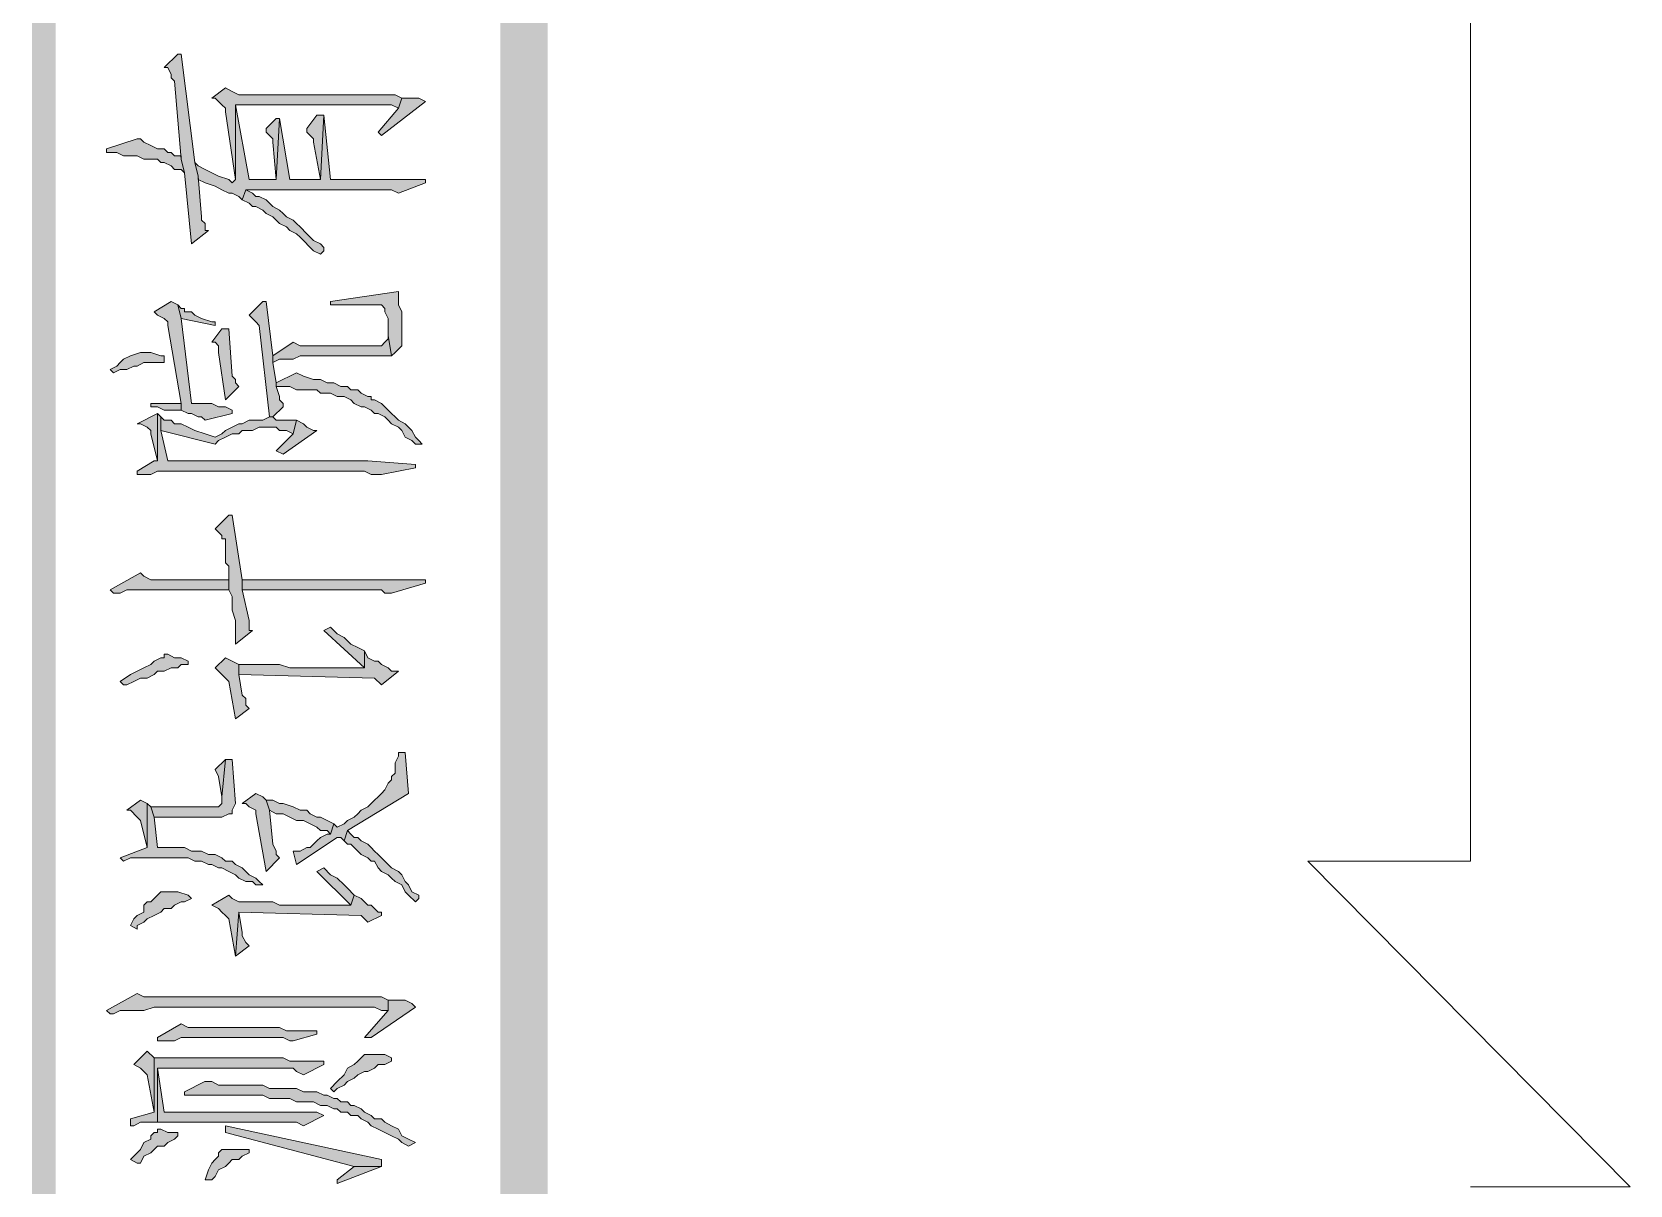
# Model space of a CAD drawing. Header units: millimetres. Extents: x 24 to 410, y 10 to 282.
# Drawn here: x 23.96 to 43.9, y 174.77 to 189.17 of the extents above; entities that cross this region are included whole.
import ezdxf

# ---------------------------------------------------------------- set-up
doc = ezdxf.new("R2010")
doc.units = ezdxf.units.MM

msp = doc.modelspace()

# ---------------------------------------------------------------- hatches: boundary and pattern name
h = msp.add_hatch(color=7)
h.dxf.hatch_style = 2
h.paths.add_polyline_path([(30.395333, 281.643667), (29.802667, 282.236333), (30.395333, 10.244667)])
h = msp.add_hatch(color=7)
h.dxf.hatch_style = 2
h.paths.add_polyline_path([(29.802667, 282.236333), (30.395333, 10.244667), (29.802667, 9.652)])
h = msp.add_hatch(color=7)
h.dxf.hatch_style = 2
h.paths.add_polyline_path([(24.257, 281.94), (23.960667, 281.94), (24.257, 55.837667)])
h = msp.add_hatch(color=7)
h.dxf.hatch_style = 2
h.paths.add_polyline_path([(23.960667, 281.94), (24.257, 55.837667), (23.960667, 55.837667)])
h = msp.add_hatch(color=7)
h.dxf.hatch_style = 2
h.paths.add_polyline_path([(25.611667, 188.722), (25.654, 188.722), (25.696333, 188.637333), (25.696333, 188.595), (25.738667, 188.552667), (25.823333, 187.579), (25.865667, 187.409667), (25.950333, 186.520667), (26.162, 186.69), (26.119667, 186.69), (26.119667, 186.774667), (26.077333, 186.817), (26.077333, 186.859333), (26.035, 187.367333), (25.992667, 187.536667), (25.823333, 188.891333), (25.781, 188.891333)])
h = msp.add_hatch(color=7)
h.dxf.hatch_style = 2
h.paths.add_polyline_path([(26.204333, 188.341), (26.246667, 188.341), (26.331333, 188.256333), (26.373667, 188.214), (26.373667, 188.171667), (26.500667, 187.325), (26.500667, 188.256333), (28.278667, 188.256333), (28.448, 188.256333), (28.532667, 188.214), (28.575, 188.341), (28.490333, 188.383333), (27.008667, 188.383333), (26.966333, 188.383333), (26.543, 188.383333), (26.458333, 188.425667), (26.373667, 188.468)])
h = msp.add_hatch(color=7)
h.dxf.hatch_style = 2
h.paths.add_polyline_path([(25.992702, 187.536667), (26.035035, 187.367333), (26.035035, 187.325), (26.119702, 187.282667), (26.246702, 187.240333), (26.331369, 187.198), (26.416035, 187.155667), (26.458369, 187.155667), (26.543035, 187.113333), (26.585369, 187.071), (26.627702, 187.198), (27.770702, 187.198), (27.897702, 187.198), (28.448035, 187.198), (28.532702, 187.155667), (28.871369, 187.282667), (28.871369, 187.325), (28.321035, 187.325), (27.686035, 187.325), (27.601369, 188.129333), (27.559035, 187.325), (27.178035, 187.325), (27.051035, 188.087), (27.008702, 187.325), (26.670035, 187.325), (26.500702, 188.256333), (26.500702, 187.325), (26.458369, 187.282667), (26.416035, 187.325), (26.289035, 187.367333), (26.204369, 187.409667), (26.119702, 187.452), (26.035035, 187.494333)])
h = msp.add_hatch(color=7)
h.dxf.hatch_style = 2
h.paths.add_polyline_path([(28.278667, 187.917667), (28.321, 187.875333), (28.871333, 188.298667), (28.786667, 188.341), (28.575, 188.341), (28.532667, 188.214)])
h = msp.add_hatch(color=7)
h.dxf.hatch_style = 2
h.paths.add_polyline_path([(26.881667, 187.96), (26.881667, 187.917667), (26.924, 187.875333), (26.966333, 187.833), (26.966333, 187.790667), (27.008667, 187.325), (27.051, 188.087), (27.008667, 188.087)])
h = msp.add_hatch(color=7)
h.dxf.hatch_style = 2
h.paths.add_polyline_path([(27.389667, 187.96), (27.389667, 187.917667), (27.432, 187.875333), (27.474333, 187.833), (27.474333, 187.790667), (27.559, 187.325), (27.601333, 188.129333), (27.516667, 188.129333)])
h = msp.add_hatch(color=7)
h.dxf.hatch_style = 2
h.paths.add_polyline_path([(24.892035, 187.706), (24.892035, 187.663667), (24.934369, 187.663667), (25.019035, 187.663667), (25.103702, 187.621333), (25.273035, 187.621333), (25.357702, 187.579), (25.527035, 187.579), (25.569369, 187.536667), (25.611702, 187.536667), (25.696369, 187.494333), (25.738702, 187.452), (25.823369, 187.452), (25.865702, 187.409667), (25.823369, 187.579), (25.823369, 187.621333), (25.738702, 187.621333), (25.696369, 187.663667), (25.654035, 187.663667), (25.611702, 187.706), (25.527035, 187.706), (25.442369, 187.748333), (25.357702, 187.790667), (25.315369, 187.833), (25.273035, 187.833)])
h = msp.add_hatch(color=7)
h.dxf.hatch_style = 2
h.paths.add_polyline_path([(26.585333, 187.071), (26.67, 187.028667), (26.712333, 186.986333), (26.754667, 186.986333), (26.839333, 186.944), (26.881667, 186.901667), (26.966333, 186.859333), (27.008667, 186.817), (27.051, 186.774667), (27.135667, 186.732333), (27.178, 186.69), (27.262667, 186.647667), (27.305, 186.605333), (27.347333, 186.563), (27.432, 186.478333), (27.474333, 186.436), (27.559, 186.393667), (27.601333, 186.436), (27.601333, 186.478333), (27.559, 186.520667), (27.474333, 186.563), (27.432, 186.605333), (27.389667, 186.647667), (27.305, 186.732333), (27.262667, 186.774667), (27.220333, 186.817), (27.135667, 186.859333), (27.093333, 186.901667), (27.051, 186.944), (26.966333, 186.986333), (26.924, 187.028667), (26.881667, 187.071), (26.797, 187.113333), (26.754667, 187.113333), (26.712333, 187.155667), (26.627667, 187.198)])
h = msp.add_hatch(color=7)
h.dxf.hatch_style = 2
h.paths.add_polyline_path([(27.686, 185.801), (27.686, 185.758667), (27.813, 185.758667), (28.321, 185.758667), (28.363333, 185.716333), (28.363333, 185.674), (28.405667, 185.589333), (28.405667, 185.377667), (28.448, 185.123667), (28.490333, 185.166), (28.532667, 185.208333), (28.575, 185.250667), (28.575, 185.674), (28.532667, 185.758667), (28.532667, 185.801), (28.532667, 185.885667), (28.532667, 185.928)])
h = msp.add_hatch(color=7)
h.dxf.hatch_style = 2
h.paths.add_polyline_path([(25.484667, 185.674), (25.527, 185.631667), (25.611667, 185.589333), (25.654, 185.547), (25.654, 185.504667), (25.823333, 184.531), (25.823333, 184.446333), (25.908, 184.404), (25.950333, 184.404), (26.035, 184.361667), (26.077333, 184.361667), (26.119667, 184.319333), (26.458333, 184.404), (26.458333, 184.446333), (26.373667, 184.488667), (26.289, 184.488667), (26.204333, 184.531), (25.950333, 184.531), (25.823333, 185.589333), (25.781, 185.758667), (25.696333, 185.801)])
h = msp.add_hatch(color=7)
h.dxf.hatch_style = 2
h.paths.add_polyline_path([(25.781, 185.758667), (25.823333, 185.589333), (26.246667, 185.504667), (26.246667, 185.547), (26.204333, 185.547), (26.077333, 185.589333), (25.992667, 185.631667), (25.950333, 185.674), (25.865667, 185.674), (25.865667, 185.716333), (25.823333, 185.716333)])
h = msp.add_hatch(color=7)
h.dxf.hatch_style = 2
h.paths.add_polyline_path([(26.67, 185.631667), (26.712333, 185.589333), (26.754667, 185.547), (26.797, 185.504667), (26.924, 184.361667), (26.966333, 184.361667), (27.093333, 184.488667), (27.093333, 184.531), (27.051, 184.573333), (27.051, 184.615667), (27.008667, 184.742667), (27.008667, 184.785), (26.966333, 185.039), (26.966333, 185.123667), (26.881667, 185.801), (26.839333, 185.801)])
h = msp.add_hatch(color=7)
h.dxf.hatch_style = 2
h.paths.add_polyline_path([(26.204333, 185.293), (26.246667, 185.293), (26.289, 185.250667), (26.289, 185.166), (26.373667, 184.573333), (26.543, 184.742667), (26.500667, 184.785), (26.500667, 184.827333), (26.458333, 184.869667), (26.416, 185.462333), (26.331333, 185.462333)])
h = msp.add_hatch(color=7)
h.dxf.hatch_style = 2
h.paths.add_polyline_path([(26.966298, 185.123667), (26.966298, 185.039), (27.050965, 185.081333), (27.220298, 185.081333), (27.304965, 185.123667), (28.447965, 185.123667), (28.405631, 185.377667), (28.405631, 185.335333), (28.363298, 185.293), (28.320965, 185.250667), (27.389631, 185.250667), (27.304965, 185.250667), (27.220298, 185.293)])
h = msp.add_hatch(color=7)
h.dxf.hatch_style = 2
h.paths.add_polyline_path([(24.934369, 184.954333), (24.976702, 184.912), (25.061369, 184.954333), (25.146035, 184.954333), (25.230702, 184.996667), (25.273035, 184.996667), (25.357702, 185.039), (25.611702, 185.039), (25.611702, 185.123667), (25.569369, 185.123667), (25.442369, 185.166), (25.315369, 185.166), (25.188369, 185.123667), (25.103702, 185.081333), (25.061369, 185.039), (25.019035, 184.996667)])
h = msp.add_hatch(color=7)
h.dxf.hatch_style = 2
h.paths.add_polyline_path([(27.008702, 184.785), (27.008702, 184.742667), (27.093369, 184.742667), (27.178035, 184.742667), (27.262702, 184.700333), (27.516702, 184.700333), (27.559035, 184.658), (27.686035, 184.658), (27.770702, 184.615667), (27.855369, 184.615667), (27.940035, 184.573333), (27.982369, 184.531), (28.067035, 184.488667), (28.109369, 184.488667), (28.194035, 184.446333), (28.236369, 184.404), (28.278702, 184.404), (28.363369, 184.361667), (28.405702, 184.319333), (28.448035, 184.277), (28.532702, 184.234667), (28.575035, 184.192333), (28.617369, 184.107667), (28.702035, 184.065333), (28.744369, 184.023), (28.829035, 184.023), (28.786702, 184.065333), (28.744369, 184.107667), (28.702035, 184.192333), (28.659702, 184.234667), (28.617369, 184.277), (28.532702, 184.319333), (28.490369, 184.361667), (28.448035, 184.404), (28.405702, 184.446333), (28.363369, 184.488667), (28.321035, 184.531), (28.236369, 184.573333), (28.194035, 184.573333), (28.194035, 184.615667), (28.151702, 184.615667), (28.067035, 184.658), (28.024702, 184.700333), (27.940035, 184.700333), (27.897702, 184.742667), (27.813035, 184.742667), (27.728369, 184.785), (27.643702, 184.785), (27.559035, 184.827333), (27.474369, 184.827333), (27.347369, 184.869667), (27.262702, 184.912)])
h = msp.add_hatch(color=7)
h.dxf.hatch_style = 2
h.paths.add_polyline_path([(25.442333, 184.531), (25.442333, 184.488667), (25.527, 184.488667), (25.611667, 184.446333), (25.823333, 184.446333), (25.823333, 184.531)])
h = msp.add_hatch(color=7)
h.dxf.hatch_style = 2
h.paths.add_polyline_path([(25.273, 184.277), (25.315333, 184.277), (25.4, 184.234667), (25.442333, 184.192333), (25.442333, 184.15), (25.527, 183.811333), (25.527, 184.404)])
h = msp.add_hatch(color=7)
h.dxf.hatch_style = 2
h.paths.add_polyline_path([(25.273, 183.684333), (25.273, 183.642), (25.315333, 183.642), (25.442333, 183.642), (25.527, 183.684333), (27.347333, 183.684333), (27.474333, 183.684333), (28.109333, 183.684333), (28.194, 183.642), (28.321, 183.642), (28.744333, 183.726667), (28.744333, 183.769), (28.151667, 183.811333), (25.654, 183.811333), (25.569333, 184.192333), (25.569333, 184.361667), (25.527, 184.404), (25.527, 183.811333), (25.484667, 183.811333)])
h = msp.add_hatch(color=7)
h.dxf.hatch_style = 2
h.paths.add_polyline_path([(25.569333, 184.361667), (25.569333, 184.192333), (26.246667, 184.023), (26.289, 184.065333), (26.373667, 184.107667), (26.458333, 184.15), (26.543, 184.15), (26.585333, 184.192333), (26.712333, 184.192333), (26.797, 184.234667), (27.008667, 184.234667), (27.051, 184.192333), (27.135667, 184.192333), (27.220333, 184.15), (27.262667, 184.319333), (27.008667, 184.319333), (26.966333, 184.361667), (26.924, 184.361667), (26.839333, 184.319333), (26.754667, 184.319333), (26.67, 184.319333), (26.585333, 184.277), (26.543, 184.277), (26.458333, 184.234667), (26.373667, 184.192333), (26.331333, 184.15), (26.246667, 184.107667), (26.119667, 184.15), (25.992667, 184.192333), (25.908, 184.234667), (25.823333, 184.277), (25.738667, 184.277), (25.696333, 184.319333), (25.611667, 184.319333)])
h = msp.add_hatch(color=7)
h.dxf.hatch_style = 2
h.paths.add_polyline_path([(27.008702, 183.938333), (27.093369, 183.896), (27.516702, 184.192333), (27.474369, 184.192333), (27.389702, 184.234667), (27.347369, 184.277), (27.262702, 184.319333), (27.220369, 184.15)])
h = msp.add_hatch(color=7)
h.dxf.hatch_style = 2
h.paths.add_polyline_path([(26.246667, 182.964667), (26.289, 182.922333), (26.331333, 182.88), (26.331333, 182.837667), (26.373667, 182.837667), (26.373667, 182.541333), (26.416, 182.499), (26.416, 182.202667), (26.458333, 182.118), (26.458333, 181.948667), (26.500667, 181.821667), (26.500667, 181.737), (26.500667, 181.61), (26.500667, 181.525333), (26.712333, 181.694667), (26.67, 181.694667), (26.67, 181.779333), (26.67, 181.821667), (26.585333, 182.202667), (26.585333, 182.329667), (26.458333, 183.134), (26.416, 183.134)])
h = msp.add_hatch(color=7)
h.dxf.hatch_style = 2
h.paths.add_polyline_path([(24.934369, 182.202667), (24.976702, 182.160333), (25.061369, 182.160333), (25.146035, 182.202667), (26.416035, 182.202667), (26.416035, 182.329667), (26.246702, 182.329667), (26.162035, 182.329667), (25.442369, 182.329667), (25.357702, 182.372), (25.315369, 182.414333)])
h = msp.add_hatch(color=7)
h.dxf.hatch_style = 2
h.paths.add_polyline_path([(26.585333, 182.329667), (26.585333, 182.202667), (26.67, 182.202667), (28.321, 182.202667), (28.363333, 182.160333), (28.448, 182.160333), (28.871333, 182.287333), (28.871333, 182.329667)])
h = msp.add_hatch(color=7)
h.dxf.hatch_style = 2
h.paths.add_polyline_path([(27.601333, 181.694667), (28.109333, 181.229), (28.109333, 181.440667), (28.024667, 181.483), (27.94, 181.525333), (27.855333, 181.61), (27.770667, 181.652333), (27.686, 181.737)])
h = msp.add_hatch(color=7)
h.dxf.hatch_style = 2
h.paths.add_polyline_path([(25.061333, 181.059667), (25.103667, 181.017333), (25.146, 181.017333), (25.230667, 181.059667), (25.315333, 181.102), (25.4, 181.102), (25.484667, 181.144333), (25.527, 181.186667), (25.611667, 181.186667), (25.696333, 181.229), (25.781, 181.229), (25.823333, 181.271333), (25.908, 181.271333), (25.908, 181.313667), (25.823333, 181.356), (25.738667, 181.356), (25.654, 181.398333), (25.611667, 181.398333), (25.611667, 181.356), (25.569333, 181.356), (25.484667, 181.313667), (25.442333, 181.271333), (25.357667, 181.229), (25.273, 181.186667), (25.188333, 181.144333)])
h = msp.add_hatch(color=7)
h.dxf.hatch_style = 2
h.paths.add_polyline_path([(26.246667, 181.229), (26.289, 181.186667), (26.331333, 181.144333), (26.373667, 181.102), (26.416, 181.059667), (26.500667, 180.594), (26.67, 180.721), (26.627667, 180.763333), (26.627667, 180.848), (26.585333, 180.890333), (26.543, 181.144333), (26.543, 181.271333), (26.458333, 181.313667), (26.373667, 181.356)])
h = msp.add_hatch(color=7)
h.dxf.hatch_style = 2
h.paths.add_polyline_path([(26.543, 181.271333), (26.543, 181.144333), (28.236333, 181.102), (28.321, 181.017333), (28.532667, 181.186667), (28.448, 181.186667), (28.405667, 181.229), (28.321, 181.271333), (28.278667, 181.313667), (28.236333, 181.313667), (28.151667, 181.356), (28.109333, 181.440667), (28.109333, 181.229), (28.024667, 181.229), (27.178, 181.229), (27.051, 181.271333), (27.008667, 181.271333), (26.924, 181.271333)])
h = msp.add_hatch(color=7)
h.dxf.hatch_style = 2
h.paths.add_polyline_path([(25.442333, 179.493333), (25.484667, 179.366333), (26.331333, 179.366333), (26.416, 179.408667), (26.458333, 179.408667), (26.458333, 179.451), (26.500667, 179.535667), (26.458333, 180.086), (26.373667, 180.086), (26.331333, 179.620333), (26.331333, 179.535667), (26.289, 179.493333)])
h = msp.add_hatch(color=7)
h.dxf.hatch_style = 2
h.paths.add_polyline_path([(26.246667, 179.959), (26.289, 179.874333), (26.331333, 179.620333), (26.373667, 180.086)])
h = msp.add_hatch(color=7)
h.dxf.hatch_style = 2
h.paths.add_polyline_path([(27.220333, 178.943), (27.262667, 178.773667), (27.770667, 179.112333), (27.813, 179.112333), (27.855333, 179.07), (27.897667, 179.197), (28.659667, 179.662667), (28.617333, 180.170667), (28.532667, 180.170667), (28.532667, 180.128333), (28.490333, 180.043667), (28.490333, 179.916667), (28.448, 179.874333), (28.448, 179.832), (28.405667, 179.789667), (28.363333, 179.705), (28.321, 179.662667), (28.278667, 179.620333), (28.236333, 179.578), (28.194, 179.535667), (28.151667, 179.493333), (28.067, 179.451), (28.024667, 179.408667), (27.982333, 179.366333), (27.897667, 179.324), (27.855333, 179.281667), (27.770667, 179.239333), (27.728333, 179.281667), (27.686, 179.154667), (27.643667, 179.154667), (27.559, 179.112333), (27.516667, 179.07), (27.474333, 179.027667), (27.432, 178.985333), (27.389667, 178.985333), (27.305, 178.943)])
h = msp.add_hatch(color=7)
h.dxf.hatch_style = 2
h.paths.add_polyline_path([(26.585333, 179.535667), (26.627667, 179.535667), (26.67, 179.493333), (26.754667, 179.451), (26.754667, 179.408667), (26.881667, 178.689), (27.051, 178.858333), (27.008667, 178.900667), (27.008667, 178.943), (26.966333, 179.027667), (26.924, 179.451), (26.881667, 179.578), (26.839333, 179.620333), (26.754667, 179.662667)])
h = msp.add_hatch(color=7)
h.dxf.hatch_style = 2
h.paths.add_polyline_path([(25.061333, 178.858333), (25.103667, 178.816), (25.188333, 178.858333), (25.908, 178.858333), (25.992667, 178.816), (26.077333, 178.816), (26.162, 178.773667), (26.204333, 178.773667), (26.289, 178.731333), (26.331333, 178.731333), (26.416, 178.689), (26.500667, 178.646667), (26.543, 178.604333), (26.627667, 178.562), (26.712333, 178.562), (26.754667, 178.519667), (26.839333, 178.519667), (26.797, 178.562), (26.754667, 178.604333), (26.67, 178.646667), (26.627667, 178.689), (26.585333, 178.731333), (26.500667, 178.773667), (26.458333, 178.816), (26.373667, 178.816), (26.331333, 178.858333), (26.246667, 178.900667), (26.162, 178.900667), (26.077333, 178.943), (25.950333, 178.943), (25.865667, 178.985333), (25.527, 178.985333), (25.484667, 179.366333), (25.442333, 179.493333), (25.4, 179.535667), (25.4, 178.985333)])
h = msp.add_hatch(color=7)
h.dxf.hatch_style = 2
h.paths.add_polyline_path([(25.146, 179.451), (25.188333, 179.451), (25.273, 179.366333), (25.315333, 179.324), (25.4, 178.985333), (25.4, 179.535667), (25.315333, 179.578)])
h = msp.add_hatch(color=7)
h.dxf.hatch_style = 2
h.paths.add_polyline_path([(26.881667, 179.578), (26.924, 179.451), (27.008667, 179.408667), (27.093333, 179.408667), (27.178, 179.366333), (27.262667, 179.324), (27.347333, 179.324), (27.432, 179.281667), (27.516667, 179.239333), (27.559, 179.197), (27.643667, 179.197), (27.686, 179.154667), (27.728333, 179.281667), (27.643667, 179.324), (27.559, 179.366333), (27.516667, 179.366333), (27.432, 179.408667), (27.389667, 179.451), (27.305, 179.451), (27.220333, 179.493333), (27.093333, 179.535667), (27.051, 179.535667), (26.966333, 179.578)])
h = msp.add_hatch(color=7)
h.dxf.hatch_style = 2
h.paths.add_polyline_path([(27.855333, 179.07), (27.897667, 179.027667), (27.94, 179.027667), (27.982333, 178.985333), (28.024667, 178.943), (28.067, 178.900667), (28.151667, 178.858333), (28.194, 178.816), (28.236333, 178.816), (28.278667, 178.731333), (28.321, 178.689), (28.405667, 178.646667), (28.448, 178.604333), (28.490333, 178.562), (28.575, 178.519667), (28.617333, 178.435), (28.659667, 178.392667), (28.744333, 178.308), (28.786667, 178.350333), (28.786667, 178.392667), (28.702, 178.435), (28.659667, 178.519667), (28.617333, 178.562), (28.575, 178.646667), (28.532667, 178.689), (28.448, 178.731333), (28.405667, 178.773667), (28.363333, 178.816), (28.321, 178.858333), (28.278667, 178.900667), (28.236333, 178.943), (28.194, 178.985333), (28.151667, 179.027667), (28.067, 179.07), (28.024667, 179.112333), (27.982333, 179.112333), (27.94, 179.154667), (27.897667, 179.197)])
h = msp.add_hatch(color=7)
h.dxf.hatch_style = 2
h.paths.add_polyline_path([(27.516667, 178.689), (27.94, 178.265667), (27.982333, 178.392667), (27.897667, 178.477333), (27.855333, 178.519667), (27.770667, 178.604333), (27.686, 178.646667), (27.601333, 178.731333)])
h = msp.add_hatch(color=7)
h.dxf.hatch_style = 2
h.paths.add_polyline_path([(25.188333, 178.011667), (25.273, 177.969333), (25.273, 178.011667), (25.357667, 178.054), (25.4, 178.096333), (25.484667, 178.138667), (25.569333, 178.181), (25.611667, 178.223333), (25.696333, 178.223333), (25.738667, 178.265667), (25.823333, 178.308), (25.865667, 178.308), (25.950333, 178.350333), (25.908, 178.392667), (25.781, 178.435), (25.569333, 178.435), (25.527, 178.392667), (25.442333, 178.308), (25.4, 178.308), (25.357667, 178.265667), (25.357667, 178.181), (25.273, 178.138667), (25.230667, 178.096333)])
h = msp.add_hatch(color=7)
h.dxf.hatch_style = 2
h.paths.add_polyline_path([(26.204333, 178.265667), (26.289, 178.223333), (26.331333, 178.181), (26.373667, 178.138667), (26.416, 178.096333), (26.500667, 177.630667), (26.543, 178.181), (28.067, 178.138667), (28.151667, 178.054), (28.321, 178.138667), (28.321, 178.181), (28.278667, 178.181), (28.236333, 178.223333), (28.194, 178.265667), (28.151667, 178.265667), (28.109333, 178.308), (28.067, 178.350333), (27.982333, 178.392667), (27.94, 178.265667), (27.262667, 178.265667), (27.178, 178.265667), (27.051, 178.265667), (26.966333, 178.308), (26.543, 178.308), (26.458333, 178.350333), (26.416, 178.392667)])
h = msp.add_hatch(color=7)
h.dxf.hatch_style = 2
h.paths.add_polyline_path([(26.500667, 177.630667), (26.67, 177.757667), (26.627667, 177.8), (26.585333, 177.884667), (26.585333, 177.927), (26.543, 178.181)])
h = msp.add_hatch(color=7)
h.dxf.hatch_style = 2
h.paths.add_polyline_path([(24.892035, 176.953333), (24.934369, 176.911), (24.976702, 176.911), (25.061369, 176.953333), (25.357702, 176.953333), (25.484702, 176.995667), (28.236369, 176.995667), (28.321035, 176.953333), (28.405702, 176.953333), (28.405702, 177.080333), (28.321035, 177.122667), (26.924035, 177.122667), (26.839369, 177.122667), (25.357702, 177.122667), (25.273035, 177.165)])
h = msp.add_hatch(color=7)
h.dxf.hatch_style = 2
h.paths.add_polyline_path([(28.109369, 176.614667), (28.194035, 176.614667), (28.744369, 176.995667), (28.702035, 177.038), (28.617369, 177.080333), (28.405702, 177.080333), (28.405702, 176.953333)])
h = msp.add_hatch(color=7)
h.dxf.hatch_style = 2
h.paths.add_polyline_path([(25.527, 176.614667), (25.527, 176.572333), (25.569333, 176.572333), (25.738667, 176.572333), (25.823333, 176.614667), (27.093333, 176.614667), (27.178, 176.572333), (27.220333, 176.572333), (27.516667, 176.657), (27.516667, 176.699333), (27.135667, 176.699333), (27.051, 176.741667), (25.908, 176.741667), (25.823333, 176.784)])
h = msp.add_hatch(color=7)
h.dxf.hatch_style = 2
h.paths.add_polyline_path([(25.188333, 175.598667), (25.188333, 175.514), (25.230667, 175.514), (25.315333, 175.556333), (25.527, 175.556333), (25.527, 176.233667), (27.135667, 176.233667), (27.220333, 176.233667), (27.262667, 176.191333), (27.347333, 176.149), (27.601333, 176.276), (27.601333, 176.318333), (27.516667, 176.318333), (27.178, 176.318333), (27.093333, 176.360667), (25.484667, 176.360667), (25.484667, 175.683333)])
h = msp.add_hatch(color=7)
h.dxf.hatch_style = 2
h.paths.add_polyline_path([(25.230667, 176.276), (25.315333, 176.233667), (25.357667, 176.191333), (25.4, 176.149), (25.484667, 175.683333), (25.484667, 176.360667), (25.4, 176.445333)])
h = msp.add_hatch(color=7)
h.dxf.hatch_style = 2
h.paths.add_polyline_path([(27.686, 175.979667), (27.728333, 175.937333), (27.770667, 175.979667), (27.855333, 176.022), (27.897667, 176.064333), (27.982333, 176.106667), (28.024667, 176.149), (28.109333, 176.191333), (28.151667, 176.191333), (28.236333, 176.233667), (28.278667, 176.276), (28.363333, 176.276), (28.448, 176.318333), (28.448, 176.360667), (28.363333, 176.403), (28.109333, 176.403), (28.067, 176.360667), (28.024667, 176.318333), (27.982333, 176.276), (27.897667, 176.233667), (27.855333, 176.149), (27.770667, 176.064333)])
h = msp.add_hatch(color=7)
h.dxf.hatch_style = 2
h.paths.add_polyline_path([(25.527, 175.556333), (27.262667, 175.556333), (27.347333, 175.514), (27.601333, 175.641), (27.516667, 175.683333), (25.611667, 175.683333), (25.527, 176.233667)])
h = msp.add_hatch(color=7)
h.dxf.hatch_style = 2
h.paths.add_polyline_path([(25.865631, 175.937333), (25.865631, 175.895), (25.907965, 175.895), (26.839298, 175.895), (26.923965, 175.852667), (27.177965, 175.852667), (27.262631, 175.810333), (27.474298, 175.810333), (27.558965, 175.768), (27.643631, 175.768), (27.728298, 175.725667), (27.770631, 175.725667), (27.812965, 175.683333), (27.897631, 175.683333), (27.939965, 175.641), (28.024631, 175.641), (28.066965, 175.598667), (28.151631, 175.556333), (28.193965, 175.514), (28.278631, 175.471667), (28.363298, 175.429333), (28.447965, 175.387), (28.532631, 175.344667), (28.574965, 175.302333), (28.659631, 175.26), (28.744298, 175.302333), (28.659631, 175.344667), (28.574965, 175.387), (28.532631, 175.471667), (28.447965, 175.514), (28.363298, 175.556333), (28.320965, 175.598667), (28.236298, 175.598667), (28.193965, 175.641), (28.109298, 175.683333), (28.066965, 175.725667), (27.982298, 175.768), (27.939965, 175.768), (27.897631, 175.810333), (27.812965, 175.810333), (27.770631, 175.852667), (27.728298, 175.852667), (27.643631, 175.895), (27.601298, 175.895), (27.516631, 175.937333), (27.347298, 175.937333), (27.262631, 175.979667), (26.923965, 175.979667), (26.839298, 176.022), (26.288965, 176.022), (26.204298, 176.064333), (26.119631, 176.064333)])
h = msp.add_hatch(color=7)
h.dxf.hatch_style = 2
h.paths.add_polyline_path([(25.188333, 175.090667), (25.273, 175.048333), (25.315333, 175.048333), (25.357667, 175.133), (25.442333, 175.175333), (25.484667, 175.217667), (25.527, 175.26), (25.611667, 175.26), (25.654, 175.302333), (25.738667, 175.344667), (25.781, 175.387), (25.781, 175.429333), (25.654, 175.429333), (25.569333, 175.471667), (25.527, 175.471667), (25.527, 175.429333), (25.484667, 175.429333), (25.442333, 175.387), (25.442333, 175.344667), (25.357667, 175.302333), (25.315333, 175.217667), (25.273, 175.175333)])
h = msp.add_hatch(color=7)
h.dxf.hatch_style = 2
h.paths.add_polyline_path([(26.373667, 175.514), (26.373667, 175.429333), (27.982333, 175.006), (28.321, 175.006), (28.321, 175.090667)])
h = msp.add_hatch(color=7)
h.dxf.hatch_style = 2
h.paths.add_polyline_path([(26.119667, 174.836667), (26.204333, 174.836667), (26.246667, 174.879), (26.289, 174.963667), (26.373667, 175.006), (26.416, 175.048333), (26.458333, 175.090667), (26.543, 175.090667), (26.585333, 175.133), (26.67, 175.175333), (26.67, 175.217667), (26.543, 175.217667), (26.331333, 175.217667), (26.289, 175.175333), (26.289, 175.133), (26.246667, 175.090667), (26.204333, 175.048333), (26.162, 174.963667)])
h = msp.add_hatch(color=7)
h.dxf.hatch_style = 2
h.paths.add_polyline_path([(27.770667, 174.836667), (27.770667, 174.794333), (28.321, 175.006), (27.982333, 175.006)])

# ---------------------------------------------------------------- linework, layer by layer
at = {"color": 7, "lineweight": 0}
for points in [[(41.91, 206.375), (41.91, 178.816)], [(41.91, 174.752), (43.899667, 174.752), (39.878, 178.816), (41.91, 178.816)]]:
    msp.add_lwpolyline(points, dxfattribs=at)
for points in [[(25.611667, 188.722), (25.654, 188.722), (25.696333, 188.637333), (25.696333, 188.595), (25.738667, 188.552667), (25.823333, 187.579), (25.865667, 187.409667), (25.950333, 186.520667), (26.162, 186.69), (26.119667, 186.69), (26.119667, 186.774667), (26.077333, 186.817), (26.077333, 186.859333), (26.035, 187.367333), (25.992667, 187.536667), (25.823333, 188.891333), (25.781, 188.891333)], [(26.204333, 188.341), (26.246667, 188.341), (26.331333, 188.256333), (26.373667, 188.214), (26.373667, 188.171667), (26.500667, 187.325), (26.500667, 188.256333), (28.278667, 188.256333), (28.448, 188.256333), (28.532667, 188.214), (28.575, 188.341), (28.490333, 188.383333), (27.008667, 188.383333), (26.966333, 188.383333), (26.543, 188.383333), (26.458333, 188.425667), (26.373667, 188.468)], [(25.992702, 187.536667), (26.035035, 187.367333), (26.035035, 187.325), (26.119702, 187.282667), (26.246702, 187.240333), (26.331369, 187.198), (26.416035, 187.155667), (26.458369, 187.155667), (26.543035, 187.113333), (26.585369, 187.071), (26.627702, 187.198), (27.770702, 187.198), (27.897702, 187.198), (28.448035, 187.198), (28.532702, 187.155667), (28.871369, 187.282667), (28.871369, 187.325), (28.321035, 187.325), (27.686035, 187.325), (27.601369, 188.129333), (27.559035, 187.325), (27.178035, 187.325), (27.051035, 188.087), (27.008702, 187.325), (26.670035, 187.325), (26.500702, 188.256333), (26.500702, 187.325), (26.458369, 187.282667), (26.416035, 187.325), (26.289035, 187.367333), (26.204369, 187.409667), (26.119702, 187.452), (26.035035, 187.494333)], [(28.278667, 187.917667), (28.321, 187.875333), (28.871333, 188.298667), (28.786667, 188.341), (28.575, 188.341), (28.532667, 188.214)], [(26.881667, 187.96), (26.881667, 187.917667), (26.924, 187.875333), (26.966333, 187.833), (26.966333, 187.790667), (27.008667, 187.325), (27.051, 188.087), (27.008667, 188.087)], [(27.389667, 187.96), (27.389667, 187.917667), (27.432, 187.875333), (27.474333, 187.833), (27.474333, 187.790667), (27.559, 187.325), (27.601333, 188.129333), (27.516667, 188.129333)], [(24.892035, 187.706), (24.892035, 187.663667), (24.934369, 187.663667), (25.019035, 187.663667), (25.103702, 187.621333), (25.273035, 187.621333), (25.357702, 187.579), (25.527035, 187.579), (25.569369, 187.536667), (25.611702, 187.536667), (25.696369, 187.494333), (25.738702, 187.452), (25.823369, 187.452), (25.865702, 187.409667), (25.823369, 187.579), (25.823369, 187.621333), (25.738702, 187.621333), (25.696369, 187.663667), (25.654035, 187.663667), (25.611702, 187.706), (25.527035, 187.706), (25.442369, 187.748333), (25.357702, 187.790667), (25.315369, 187.833), (25.273035, 187.833)], [(26.585333, 187.071), (26.67, 187.028667), (26.712333, 186.986333), (26.754667, 186.986333), (26.839333, 186.944), (26.881667, 186.901667), (26.966333, 186.859333), (27.008667, 186.817), (27.051, 186.774667), (27.135667, 186.732333), (27.178, 186.69), (27.262667, 186.647667), (27.305, 186.605333), (27.347333, 186.563), (27.432, 186.478333), (27.474333, 186.436), (27.559, 186.393667), (27.601333, 186.436), (27.601333, 186.478333), (27.559, 186.520667), (27.474333, 186.563), (27.432, 186.605333), (27.389667, 186.647667), (27.305, 186.732333), (27.262667, 186.774667), (27.220333, 186.817), (27.135667, 186.859333), (27.093333, 186.901667), (27.051, 186.944), (26.966333, 186.986333), (26.924, 187.028667), (26.881667, 187.071), (26.797, 187.113333), (26.754667, 187.113333), (26.712333, 187.155667), (26.627667, 187.198)], [(27.686, 185.801), (27.686, 185.758667), (27.813, 185.758667), (28.321, 185.758667), (28.363333, 185.716333), (28.363333, 185.674), (28.405667, 185.589333), (28.405667, 185.377667), (28.448, 185.123667), (28.490333, 185.166), (28.532667, 185.208333), (28.575, 185.250667), (28.575, 185.674), (28.532667, 185.758667), (28.532667, 185.801), (28.532667, 185.885667), (28.532667, 185.928)], [(25.484667, 185.674), (25.527, 185.631667), (25.611667, 185.589333), (25.654, 185.547), (25.654, 185.504667), (25.823333, 184.531), (25.823333, 184.446333), (25.908, 184.404), (25.950333, 184.404), (26.035, 184.361667), (26.077333, 184.361667), (26.119667, 184.319333), (26.458333, 184.404), (26.458333, 184.446333), (26.373667, 184.488667), (26.289, 184.488667), (26.204333, 184.531), (25.950333, 184.531), (25.823333, 185.589333), (25.781, 185.758667), (25.696333, 185.801)], [(25.781, 185.758667), (25.823333, 185.589333), (26.246667, 185.504667), (26.246667, 185.547), (26.204333, 185.547), (26.077333, 185.589333), (25.992667, 185.631667), (25.950333, 185.674), (25.865667, 185.674), (25.865667, 185.716333), (25.823333, 185.716333)], [(26.67, 185.631667), (26.712333, 185.589333), (26.754667, 185.547), (26.797, 185.504667), (26.924, 184.361667), (26.966333, 184.361667), (27.093333, 184.488667), (27.093333, 184.531), (27.051, 184.573333), (27.051, 184.615667), (27.008667, 184.742667), (27.008667, 184.785), (26.966333, 185.039), (26.966333, 185.123667), (26.881667, 185.801), (26.839333, 185.801)], [(26.204333, 185.293), (26.246667, 185.293), (26.289, 185.250667), (26.289, 185.166), (26.373667, 184.573333), (26.543, 184.742667), (26.500667, 184.785), (26.500667, 184.827333), (26.458333, 184.869667), (26.416, 185.462333), (26.331333, 185.462333)], [(26.966298, 185.123667), (26.966298, 185.039), (27.050965, 185.081333), (27.220298, 185.081333), (27.304965, 185.123667), (28.447965, 185.123667), (28.405631, 185.377667), (28.405631, 185.335333), (28.363298, 185.293), (28.320965, 185.250667), (27.389631, 185.250667), (27.304965, 185.250667), (27.220298, 185.293)], [(24.934369, 184.954333), (24.976702, 184.912), (25.061369, 184.954333), (25.146035, 184.954333), (25.230702, 184.996667), (25.273035, 184.996667), (25.357702, 185.039), (25.611702, 185.039), (25.611702, 185.123667), (25.569369, 185.123667), (25.442369, 185.166), (25.315369, 185.166), (25.188369, 185.123667), (25.103702, 185.081333), (25.061369, 185.039), (25.019035, 184.996667)], [(27.008702, 184.785), (27.008702, 184.742667), (27.093369, 184.742667), (27.178035, 184.742667), (27.262702, 184.700333), (27.516702, 184.700333), (27.559035, 184.658), (27.686035, 184.658), (27.770702, 184.615667), (27.855369, 184.615667), (27.940035, 184.573333), (27.982369, 184.531), (28.067035, 184.488667), (28.109369, 184.488667), (28.194035, 184.446333), (28.236369, 184.404), (28.278702, 184.404), (28.363369, 184.361667), (28.405702, 184.319333), (28.448035, 184.277), (28.532702, 184.234667), (28.575035, 184.192333), (28.617369, 184.107667), (28.702035, 184.065333), (28.744369, 184.023), (28.829035, 184.023), (28.786702, 184.065333), (28.744369, 184.107667), (28.702035, 184.192333), (28.659702, 184.234667), (28.617369, 184.277), (28.532702, 184.319333), (28.490369, 184.361667), (28.448035, 184.404), (28.405702, 184.446333), (28.363369, 184.488667), (28.321035, 184.531), (28.236369, 184.573333), (28.194035, 184.573333), (28.194035, 184.615667), (28.151702, 184.615667), (28.067035, 184.658), (28.024702, 184.700333), (27.940035, 184.700333), (27.897702, 184.742667), (27.813035, 184.742667), (27.728369, 184.785), (27.643702, 184.785), (27.559035, 184.827333), (27.474369, 184.827333), (27.347369, 184.869667), (27.262702, 184.912)], [(25.442333, 184.531), (25.442333, 184.488667), (25.527, 184.488667), (25.611667, 184.446333), (25.823333, 184.446333), (25.823333, 184.531)], [(25.273, 184.277), (25.315333, 184.277), (25.4, 184.234667), (25.442333, 184.192333), (25.442333, 184.15), (25.527, 183.811333), (25.527, 184.404)], [(25.273, 183.684333), (25.273, 183.642), (25.315333, 183.642), (25.442333, 183.642), (25.527, 183.684333), (27.347333, 183.684333), (27.474333, 183.684333), (28.109333, 183.684333), (28.194, 183.642), (28.321, 183.642), (28.744333, 183.726667), (28.744333, 183.769), (28.151667, 183.811333), (25.654, 183.811333), (25.569333, 184.192333), (25.569333, 184.361667), (25.527, 184.404), (25.527, 183.811333), (25.484667, 183.811333)], [(25.569333, 184.361667), (25.569333, 184.192333), (26.246667, 184.023), (26.289, 184.065333), (26.373667, 184.107667), (26.458333, 184.15), (26.543, 184.15), (26.585333, 184.192333), (26.712333, 184.192333), (26.797, 184.234667), (27.008667, 184.234667), (27.051, 184.192333), (27.135667, 184.192333), (27.220333, 184.15), (27.262667, 184.319333), (27.008667, 184.319333), (26.966333, 184.361667), (26.924, 184.361667), (26.839333, 184.319333), (26.754667, 184.319333), (26.67, 184.319333), (26.585333, 184.277), (26.543, 184.277), (26.458333, 184.234667), (26.373667, 184.192333), (26.331333, 184.15), (26.246667, 184.107667), (26.119667, 184.15), (25.992667, 184.192333), (25.908, 184.234667), (25.823333, 184.277), (25.738667, 184.277), (25.696333, 184.319333), (25.611667, 184.319333)], [(27.008702, 183.938333), (27.093369, 183.896), (27.516702, 184.192333), (27.474369, 184.192333), (27.389702, 184.234667), (27.347369, 184.277), (27.262702, 184.319333), (27.220369, 184.15)], [(26.246667, 182.964667), (26.289, 182.922333), (26.331333, 182.88), (26.331333, 182.837667), (26.373667, 182.837667), (26.373667, 182.541333), (26.416, 182.499), (26.416, 182.202667), (26.458333, 182.118), (26.458333, 181.948667), (26.500667, 181.821667), (26.500667, 181.737), (26.500667, 181.61), (26.500667, 181.525333), (26.712333, 181.694667), (26.67, 181.694667), (26.67, 181.779333), (26.67, 181.821667), (26.585333, 182.202667), (26.585333, 182.329667), (26.458333, 183.134), (26.416, 183.134)], [(24.934369, 182.202667), (24.976702, 182.160333), (25.061369, 182.160333), (25.146035, 182.202667), (26.416035, 182.202667), (26.416035, 182.329667), (26.246702, 182.329667), (26.162035, 182.329667), (25.442369, 182.329667), (25.357702, 182.372), (25.315369, 182.414333)], [(26.585333, 182.329667), (26.585333, 182.202667), (26.67, 182.202667), (28.321, 182.202667), (28.363333, 182.160333), (28.448, 182.160333), (28.871333, 182.287333), (28.871333, 182.329667)], [(27.601333, 181.694667), (28.109333, 181.229), (28.109333, 181.440667), (28.024667, 181.483), (27.94, 181.525333), (27.855333, 181.61), (27.770667, 181.652333), (27.686, 181.737)], [(25.061333, 181.059667), (25.103667, 181.017333), (25.146, 181.017333), (25.230667, 181.059667), (25.315333, 181.102), (25.4, 181.102), (25.484667, 181.144333), (25.527, 181.186667), (25.611667, 181.186667), (25.696333, 181.229), (25.781, 181.229), (25.823333, 181.271333), (25.908, 181.271333), (25.908, 181.313667), (25.823333, 181.356), (25.738667, 181.356), (25.654, 181.398333), (25.611667, 181.398333), (25.611667, 181.356), (25.569333, 181.356), (25.484667, 181.313667), (25.442333, 181.271333), (25.357667, 181.229), (25.273, 181.186667), (25.188333, 181.144333)], [(26.246667, 181.229), (26.289, 181.186667), (26.331333, 181.144333), (26.373667, 181.102), (26.416, 181.059667), (26.500667, 180.594), (26.67, 180.721), (26.627667, 180.763333), (26.627667, 180.848), (26.585333, 180.890333), (26.543, 181.144333), (26.543, 181.271333), (26.458333, 181.313667), (26.373667, 181.356)], [(26.543, 181.271333), (26.543, 181.144333), (28.236333, 181.102), (28.321, 181.017333), (28.532667, 181.186667), (28.448, 181.186667), (28.405667, 181.229), (28.321, 181.271333), (28.278667, 181.313667), (28.236333, 181.313667), (28.151667, 181.356), (28.109333, 181.440667), (28.109333, 181.229), (28.024667, 181.229), (27.178, 181.229), (27.051, 181.271333), (27.008667, 181.271333), (26.924, 181.271333)], [(25.442333, 179.493333), (25.484667, 179.366333), (26.331333, 179.366333), (26.416, 179.408667), (26.458333, 179.408667), (26.458333, 179.451), (26.500667, 179.535667), (26.458333, 180.086), (26.373667, 180.086), (26.331333, 179.620333), (26.331333, 179.535667), (26.289, 179.493333)], [(26.246667, 179.959), (26.289, 179.874333), (26.331333, 179.620333), (26.373667, 180.086)], [(27.220333, 178.943), (27.262667, 178.773667), (27.770667, 179.112333), (27.813, 179.112333), (27.855333, 179.07), (27.897667, 179.197), (28.659667, 179.662667), (28.617333, 180.170667), (28.532667, 180.170667), (28.532667, 180.128333), (28.490333, 180.043667), (28.490333, 179.916667), (28.448, 179.874333), (28.448, 179.832), (28.405667, 179.789667), (28.363333, 179.705), (28.321, 179.662667), (28.278667, 179.620333), (28.236333, 179.578), (28.194, 179.535667), (28.151667, 179.493333), (28.067, 179.451), (28.024667, 179.408667), (27.982333, 179.366333), (27.897667, 179.324), (27.855333, 179.281667), (27.770667, 179.239333), (27.728333, 179.281667), (27.686, 179.154667), (27.643667, 179.154667), (27.559, 179.112333), (27.516667, 179.07), (27.474333, 179.027667), (27.432, 178.985333), (27.389667, 178.985333), (27.305, 178.943)], [(26.585333, 179.535667), (26.627667, 179.535667), (26.67, 179.493333), (26.754667, 179.451), (26.754667, 179.408667), (26.881667, 178.689), (27.051, 178.858333), (27.008667, 178.900667), (27.008667, 178.943), (26.966333, 179.027667), (26.924, 179.451), (26.881667, 179.578), (26.839333, 179.620333), (26.754667, 179.662667)], [(25.061333, 178.858333), (25.103667, 178.816), (25.188333, 178.858333), (25.908, 178.858333), (25.992667, 178.816), (26.077333, 178.816), (26.162, 178.773667), (26.204333, 178.773667), (26.289, 178.731333), (26.331333, 178.731333), (26.416, 178.689), (26.500667, 178.646667), (26.543, 178.604333), (26.627667, 178.562), (26.712333, 178.562), (26.754667, 178.519667), (26.839333, 178.519667), (26.797, 178.562), (26.754667, 178.604333), (26.67, 178.646667), (26.627667, 178.689), (26.585333, 178.731333), (26.500667, 178.773667), (26.458333, 178.816), (26.373667, 178.816), (26.331333, 178.858333), (26.246667, 178.900667), (26.162, 178.900667), (26.077333, 178.943), (25.950333, 178.943), (25.865667, 178.985333), (25.527, 178.985333), (25.484667, 179.366333), (25.442333, 179.493333), (25.4, 179.535667), (25.4, 178.985333)], [(25.146, 179.451), (25.188333, 179.451), (25.273, 179.366333), (25.315333, 179.324), (25.4, 178.985333), (25.4, 179.535667), (25.315333, 179.578)], [(26.881667, 179.578), (26.924, 179.451), (27.008667, 179.408667), (27.093333, 179.408667), (27.178, 179.366333), (27.262667, 179.324), (27.347333, 179.324), (27.432, 179.281667), (27.516667, 179.239333), (27.559, 179.197), (27.643667, 179.197), (27.686, 179.154667), (27.728333, 179.281667), (27.643667, 179.324), (27.559, 179.366333), (27.516667, 179.366333), (27.432, 179.408667), (27.389667, 179.451), (27.305, 179.451), (27.220333, 179.493333), (27.093333, 179.535667), (27.051, 179.535667), (26.966333, 179.578)], [(27.855333, 179.07), (27.897667, 179.027667), (27.94, 179.027667), (27.982333, 178.985333), (28.024667, 178.943), (28.067, 178.900667), (28.151667, 178.858333), (28.194, 178.816), (28.236333, 178.816), (28.278667, 178.731333), (28.321, 178.689), (28.405667, 178.646667), (28.448, 178.604333), (28.490333, 178.562), (28.575, 178.519667), (28.617333, 178.435), (28.659667, 178.392667), (28.744333, 178.308), (28.786667, 178.350333), (28.786667, 178.392667), (28.702, 178.435), (28.659667, 178.519667), (28.617333, 178.562), (28.575, 178.646667), (28.532667, 178.689), (28.448, 178.731333), (28.405667, 178.773667), (28.363333, 178.816), (28.321, 178.858333), (28.278667, 178.900667), (28.236333, 178.943), (28.194, 178.985333), (28.151667, 179.027667), (28.067, 179.07), (28.024667, 179.112333), (27.982333, 179.112333), (27.94, 179.154667), (27.897667, 179.197)], [(27.516667, 178.689), (27.94, 178.265667), (27.982333, 178.392667), (27.897667, 178.477333), (27.855333, 178.519667), (27.770667, 178.604333), (27.686, 178.646667), (27.601333, 178.731333)], [(25.188333, 178.011667), (25.273, 177.969333), (25.273, 178.011667), (25.357667, 178.054), (25.4, 178.096333), (25.484667, 178.138667), (25.569333, 178.181), (25.611667, 178.223333), (25.696333, 178.223333), (25.738667, 178.265667), (25.823333, 178.308), (25.865667, 178.308), (25.950333, 178.350333), (25.908, 178.392667), (25.781, 178.435), (25.569333, 178.435), (25.527, 178.392667), (25.442333, 178.308), (25.4, 178.308), (25.357667, 178.265667), (25.357667, 178.181), (25.273, 178.138667), (25.230667, 178.096333)], [(26.204333, 178.265667), (26.289, 178.223333), (26.331333, 178.181), (26.373667, 178.138667), (26.416, 178.096333), (26.500667, 177.630667), (26.543, 178.181), (28.067, 178.138667), (28.151667, 178.054), (28.321, 178.138667), (28.321, 178.181), (28.278667, 178.181), (28.236333, 178.223333), (28.194, 178.265667), (28.151667, 178.265667), (28.109333, 178.308), (28.067, 178.350333), (27.982333, 178.392667), (27.94, 178.265667), (27.262667, 178.265667), (27.178, 178.265667), (27.051, 178.265667), (26.966333, 178.308), (26.543, 178.308), (26.458333, 178.350333), (26.416, 178.392667)], [(26.500667, 177.630667), (26.67, 177.757667), (26.627667, 177.8), (26.585333, 177.884667), (26.585333, 177.927), (26.543, 178.181)], [(24.892035, 176.953333), (24.934369, 176.911), (24.976702, 176.911), (25.061369, 176.953333), (25.357702, 176.953333), (25.484702, 176.995667), (28.236369, 176.995667), (28.321035, 176.953333), (28.405702, 176.953333), (28.405702, 177.080333), (28.321035, 177.122667), (26.924035, 177.122667), (26.839369, 177.122667), (25.357702, 177.122667), (25.273035, 177.165)], [(28.109369, 176.614667), (28.194035, 176.614667), (28.744369, 176.995667), (28.702035, 177.038), (28.617369, 177.080333), (28.405702, 177.080333), (28.405702, 176.953333)], [(25.527, 176.614667), (25.527, 176.572333), (25.569333, 176.572333), (25.738667, 176.572333), (25.823333, 176.614667), (27.093333, 176.614667), (27.178, 176.572333), (27.220333, 176.572333), (27.516667, 176.657), (27.516667, 176.699333), (27.135667, 176.699333), (27.051, 176.741667), (25.908, 176.741667), (25.823333, 176.784)], [(25.188333, 175.598667), (25.188333, 175.514), (25.230667, 175.514), (25.315333, 175.556333), (25.527, 175.556333), (25.527, 176.233667), (27.135667, 176.233667), (27.220333, 176.233667), (27.262667, 176.191333), (27.347333, 176.149), (27.601333, 176.276), (27.601333, 176.318333), (27.516667, 176.318333), (27.178, 176.318333), (27.093333, 176.360667), (25.484667, 176.360667), (25.484667, 175.683333)], [(25.230667, 176.276), (25.315333, 176.233667), (25.357667, 176.191333), (25.4, 176.149), (25.484667, 175.683333), (25.484667, 176.360667), (25.4, 176.445333)], [(27.686, 175.979667), (27.728333, 175.937333), (27.770667, 175.979667), (27.855333, 176.022), (27.897667, 176.064333), (27.982333, 176.106667), (28.024667, 176.149), (28.109333, 176.191333), (28.151667, 176.191333), (28.236333, 176.233667), (28.278667, 176.276), (28.363333, 176.276), (28.448, 176.318333), (28.448, 176.360667), (28.363333, 176.403), (28.109333, 176.403), (28.067, 176.360667), (28.024667, 176.318333), (27.982333, 176.276), (27.897667, 176.233667), (27.855333, 176.149), (27.770667, 176.064333)], [(25.527, 175.556333), (27.262667, 175.556333), (27.347333, 175.514), (27.601333, 175.641), (27.516667, 175.683333), (25.611667, 175.683333), (25.527, 176.233667)], [(25.865631, 175.937333), (25.865631, 175.895), (25.907965, 175.895), (26.839298, 175.895), (26.923965, 175.852667), (27.177965, 175.852667), (27.262631, 175.810333), (27.474298, 175.810333), (27.558965, 175.768), (27.643631, 175.768), (27.728298, 175.725667), (27.770631, 175.725667), (27.812965, 175.683333), (27.897631, 175.683333), (27.939965, 175.641), (28.024631, 175.641), (28.066965, 175.598667), (28.151631, 175.556333), (28.193965, 175.514), (28.278631, 175.471667), (28.363298, 175.429333), (28.447965, 175.387), (28.532631, 175.344667), (28.574965, 175.302333), (28.659631, 175.26), (28.744298, 175.302333), (28.659631, 175.344667), (28.574965, 175.387), (28.532631, 175.471667), (28.447965, 175.514), (28.363298, 175.556333), (28.320965, 175.598667), (28.236298, 175.598667), (28.193965, 175.641), (28.109298, 175.683333), (28.066965, 175.725667), (27.982298, 175.768), (27.939965, 175.768), (27.897631, 175.810333), (27.812965, 175.810333), (27.770631, 175.852667), (27.728298, 175.852667), (27.643631, 175.895), (27.601298, 175.895), (27.516631, 175.937333), (27.347298, 175.937333), (27.262631, 175.979667), (26.923965, 175.979667), (26.839298, 176.022), (26.288965, 176.022), (26.204298, 176.064333), (26.119631, 176.064333)], [(25.188333, 175.090667), (25.273, 175.048333), (25.315333, 175.048333), (25.357667, 175.133), (25.442333, 175.175333), (25.484667, 175.217667), (25.527, 175.26), (25.611667, 175.26), (25.654, 175.302333), (25.738667, 175.344667), (25.781, 175.387), (25.781, 175.429333), (25.654, 175.429333), (25.569333, 175.471667), (25.527, 175.471667), (25.527, 175.429333), (25.484667, 175.429333), (25.442333, 175.387), (25.442333, 175.344667), (25.357667, 175.302333), (25.315333, 175.217667), (25.273, 175.175333)], [(26.373667, 175.514), (26.373667, 175.429333), (27.982333, 175.006), (28.321, 175.006), (28.321, 175.090667)], [(26.119667, 174.836667), (26.204333, 174.836667), (26.246667, 174.879), (26.289, 174.963667), (26.373667, 175.006), (26.416, 175.048333), (26.458333, 175.090667), (26.543, 175.090667), (26.585333, 175.133), (26.67, 175.175333), (26.67, 175.217667), (26.543, 175.217667), (26.331333, 175.217667), (26.289, 175.175333), (26.289, 175.133), (26.246667, 175.090667), (26.204333, 175.048333), (26.162, 174.963667)], [(27.770667, 174.836667), (27.770667, 174.794333), (28.321, 175.006), (27.982333, 175.006)]]:
    msp.add_lwpolyline(points, close=True, dxfattribs=at)

doc.saveas('drawing.dxf')
